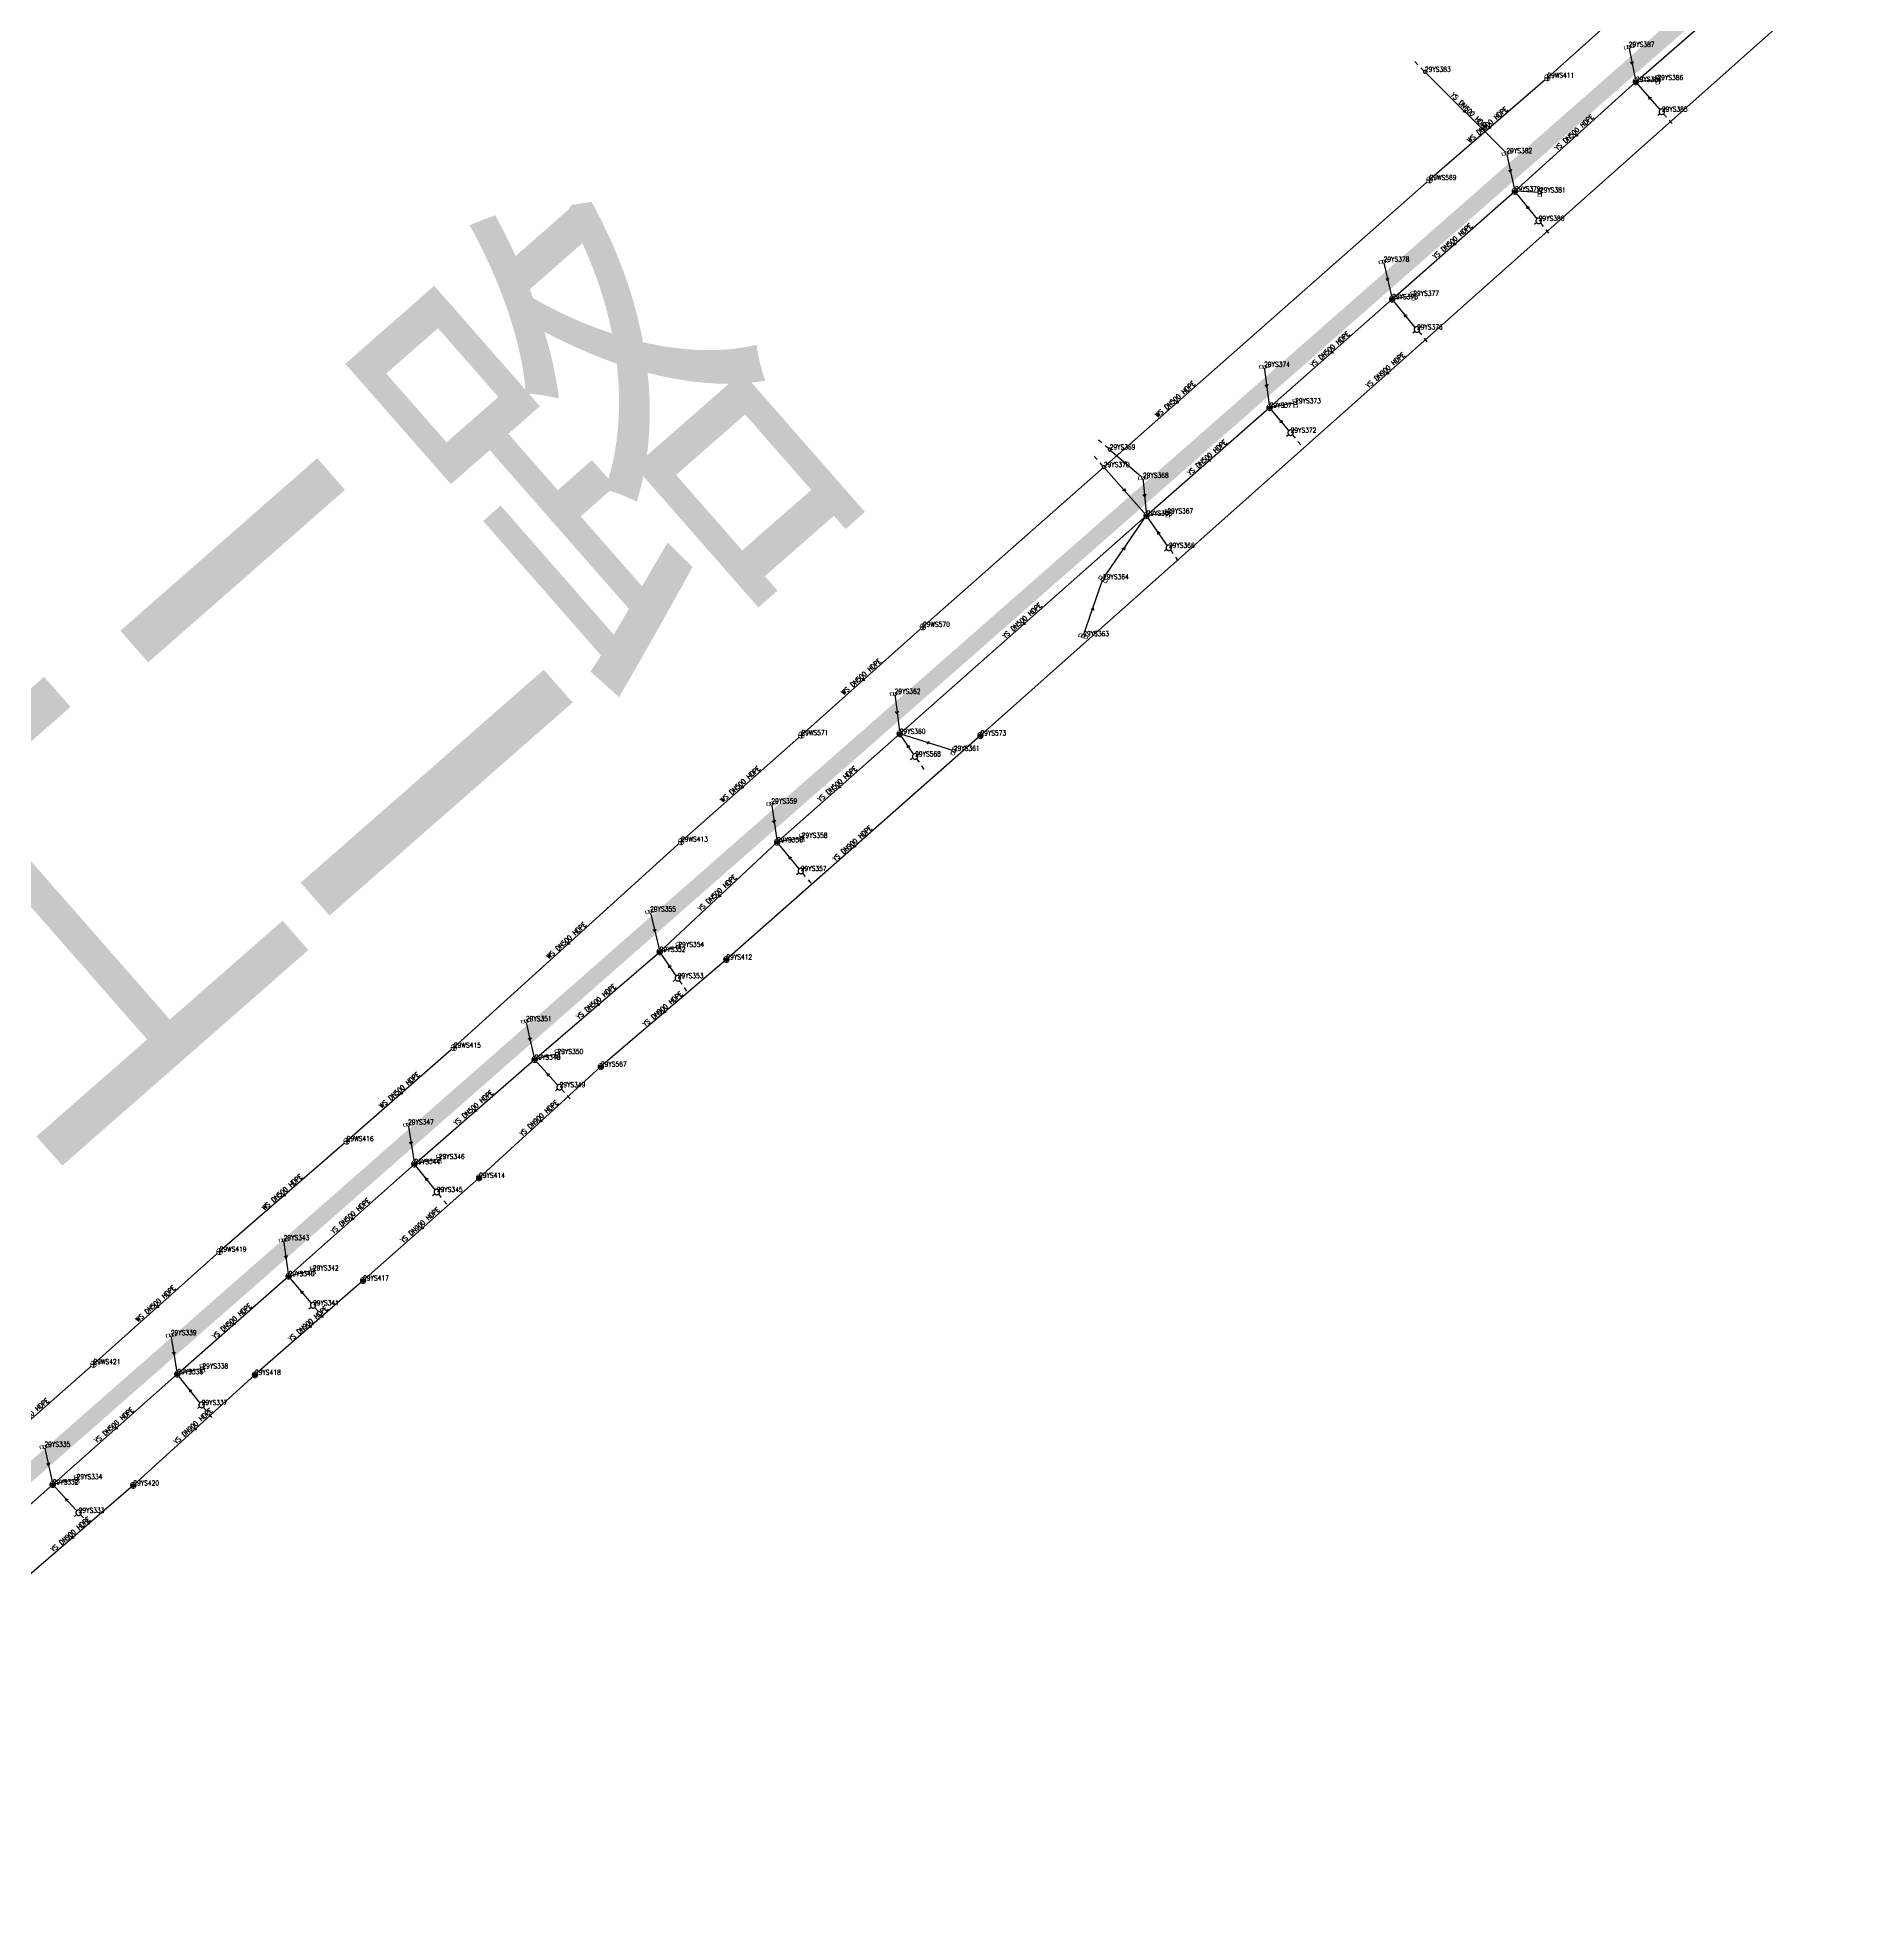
# Model space of a CAD drawing. Extents: x 78813 to 99477, y 2421021 to 2448125.
# Drawn here: x 82290.7 to 82625, y 2432646.7 to 2432992.8 of the extents above; entities that cross this region are included whole.
import ezdxf
from ezdxf.enums import TextEntityAlignment as Align

# ---------------------------------------------------------------- set-up
doc = ezdxf.new("R2010")
doc.units = 0
doc.set_wipeout_variables(frame=1)
doc.layers.get('0').update_dxf_attribs({"linetype": 'CONTINUOUS'})
for name, color, linetype in [('DX_WS', 16, 'CONTINUOUS'), ('DX_YS', 42, 'CONTINUOUS'), ('道路', 5, 'CONTINUOUS')]:
    doc.layers.add(name, color=color, linetype=linetype)
for name, color, linetype, true_color in [('WSLINE', 7, 'CONTINUOUS', 0x7f0000), ('YSANNEXE', 7, 'CONTINUOUS', 0xcc9900), ('YSLINE', 7, 'CONTINUOUS', 0xcc9900)]:
    doc.layers.add(name, color=color, linetype=linetype, true_color=true_color)
doc.layers.add('道路名称', color=7, linetype='CONTINUOUS', lineweight=0)
doc.styles.add('CcNameZT', font='txt.SHX', dxfattribs={"width": 0.8, "bigfont": 'HZTXT.SHX'})
doc.styles.get("Standard").update_dxf_attribs({"font": 'txt.shx', "bigfont": 'hztxt.shx'})
doc.styles.add('宋体0.7', font='', dxfattribs={"width": 0.7})
doc.styles.get('宋体0.7').set_extended_font_data('SimSun')

# ---------------------------------------------------------------- blocks, each defined once
blk = doc.blocks.new('PS污水井')
blk.add_lwpolyline([(1, 0), (1, 0.07), (0.99, 0.14), (0.98, 0.21), (0.96, 0.28), (0.94, 0.34), (0.91, 0.41), (0.88, 0.47), (0.85, 0.53), (0.81, 0.59), (0.77, 0.64), (0.72, 0.69), (0.67, 0.74), (0.62, 0.79), (0.56, 0.83), (0.5, 0.87), (0.44, 0.9), (0.37, 0.93), (0.31, 0.95), (0.24, 0.97), (0.17, 0.98), (0.1, 0.99), (0.03, 1), (-0.03, 1), (-0.1, 0.99), (-0.17, 0.98), (-0.24, 0.97), (-0.31, 0.95), (-0.37, 0.93), (-0.44, 0.9), (-0.5, 0.87), (-0.56, 0.83), (-0.62, 0.79), (-0.67, 0.74), (-0.72, 0.69), (-0.77, 0.64), (-0.81, 0.59), (-0.85, 0.53), (-0.88, 0.47), (-0.91, 0.41), (-0.94, 0.34), (-0.96, 0.28), (-0.98, 0.21), (-0.99, 0.14), (-1, 0.07), (-1, 0), (-1, -0.07), (-0.99, -0.14), (-0.98, -0.21), (-0.96, -0.28), (-0.94, -0.34), (-0.91, -0.41), (-0.88, -0.47), (-0.85, -0.53), (-0.81, -0.59), (-0.77, -0.64), (-0.72, -0.69), (-0.67, -0.74), (-0.62, -0.79), (-0.56, -0.83), (-0.5, -0.87), (-0.44, -0.9), (-0.37, -0.93), (-0.31, -0.95), (-0.24, -0.97), (-0.17, -0.98), (-0.1, -0.99), (-0.03, -1), (0.03, -1), (0.1, -0.99), (0.17, -0.98), (0.24, -0.97), (0.31, -0.95), (0.37, -0.93), (0.44, -0.9), (0.5, -0.87), (0.56, -0.83), (0.62, -0.79), (0.67, -0.74), (0.72, -0.69), (0.77, -0.64), (0.81, -0.59), (0.85, -0.53), (0.88, -0.47), (0.91, -0.41), (0.94, -0.34), (0.96, -0.28), (0.98, -0.21), (0.99, -0.14), (1, 0)], close=True)
blk.add_wipeout([(1, 0), (1, 0.07), (0.99, 0.14), (0.98, 0.21), (0.96, 0.28), (0.94, 0.34), (0.91, 0.41), (0.88, 0.47), (0.85, 0.53), (0.81, 0.59), (0.77, 0.64), (0.72, 0.69), (0.67, 0.74), (0.62, 0.79), (0.56, 0.83), (0.5, 0.87), (0.44, 0.9), (0.37, 0.93), (0.31, 0.95), (0.24, 0.97), (0.17, 0.98), (0.1, 0.99), (0.03, 1), (-0.03, 1), (-0.1, 0.99), (-0.17, 0.98), (-0.24, 0.97), (-0.31, 0.95), (-0.37, 0.93), (-0.44, 0.9), (-0.5, 0.87), (-0.56, 0.83), (-0.62, 0.79), (-0.67, 0.74), (-0.72, 0.69), (-0.77, 0.64), (-0.81, 0.59), (-0.85, 0.53), (-0.88, 0.47), (-0.91, 0.41), (-0.94, 0.34), (-0.96, 0.28), (-0.98, 0.21), (-0.99, 0.14), (-1, 0.07), (-1, 0), (-1, -0.07), (-0.99, -0.14), (-0.98, -0.21), (-0.96, -0.28), (-0.94, -0.34), (-0.91, -0.41), (-0.88, -0.47), (-0.85, -0.53), (-0.81, -0.59), (-0.77, -0.64), (-0.72, -0.69), (-0.67, -0.74), (-0.62, -0.79), (-0.56, -0.83), (-0.5, -0.87), (-0.44, -0.9), (-0.37, -0.93), (-0.31, -0.95), (-0.24, -0.97), (-0.17, -0.98), (-0.1, -0.99), (-0.03, -1), (0.03, -1), (0.1, -0.99), (0.17, -0.98), (0.24, -0.97), (0.31, -0.95), (0.37, -0.93), (0.44, -0.9), (0.5, -0.87), (0.56, -0.83), (0.62, -0.79), (0.67, -0.74), (0.72, -0.69), (0.77, -0.64), (0.81, -0.59), (0.85, -0.53), (0.88, -0.47), (0.91, -0.41), (0.94, -0.34), (0.96, -0.28), (0.98, -0.21), (0.99, -0.14)])
for p, q in [((-1, 0), (0, 0)), ((0, 1), (0, 0)), ((0, 0), (0, -1)), ((0, 0), (1, 0))]:
    blk.add_line(p, q)
blk = doc.blocks.new('LX')
for p, q in [((-0.866, 0.5), (0, 0)), ((0, 0), (-0.866, -0.5))]:
    blk.add_line(p, q)
blk = doc.blocks.new('PS雨水井')
blk.add_lwpolyline([(1, 0), (1, 0.07), (0.99, 0.14), (0.98, 0.21), (0.96, 0.28), (0.94, 0.34), (0.91, 0.41), (0.88, 0.47), (0.85, 0.53), (0.81, 0.59), (0.77, 0.64), (0.72, 0.69), (0.67, 0.74), (0.62, 0.79), (0.56, 0.83), (0.5, 0.87), (0.44, 0.9), (0.37, 0.93), (0.31, 0.95), (0.24, 0.97), (0.17, 0.98), (0.1, 0.99), (0.03, 1), (-0.03, 1), (-0.1, 0.99), (-0.17, 0.98), (-0.24, 0.97), (-0.31, 0.95), (-0.37, 0.93), (-0.44, 0.9), (-0.5, 0.87), (-0.56, 0.83), (-0.62, 0.79), (-0.67, 0.74), (-0.72, 0.69), (-0.77, 0.64), (-0.81, 0.59), (-0.85, 0.53), (-0.88, 0.47), (-0.91, 0.41), (-0.94, 0.34), (-0.96, 0.28), (-0.98, 0.21), (-0.99, 0.14), (-1, 0.07), (-1, 0), (-1, -0.07), (-0.99, -0.14), (-0.98, -0.21), (-0.96, -0.28), (-0.94, -0.34), (-0.91, -0.41), (-0.88, -0.47), (-0.85, -0.53), (-0.81, -0.59), (-0.77, -0.64), (-0.72, -0.69), (-0.67, -0.74), (-0.62, -0.79), (-0.56, -0.83), (-0.5, -0.87), (-0.44, -0.9), (-0.37, -0.93), (-0.31, -0.95), (-0.24, -0.97), (-0.17, -0.98), (-0.1, -0.99), (-0.03, -1), (0.03, -1), (0.1, -0.99), (0.17, -0.98), (0.24, -0.97), (0.31, -0.95), (0.37, -0.93), (0.44, -0.9), (0.5, -0.87), (0.56, -0.83), (0.62, -0.79), (0.67, -0.74), (0.72, -0.69), (0.77, -0.64), (0.81, -0.59), (0.85, -0.53), (0.88, -0.47), (0.91, -0.41), (0.94, -0.34), (0.96, -0.28), (0.98, -0.21), (0.99, -0.14), (1, 0)], close=True)
blk.add_wipeout([(1, 0), (1, 0.07), (0.99, 0.14), (0.98, 0.21), (0.96, 0.28), (0.94, 0.34), (0.91, 0.41), (0.88, 0.47), (0.85, 0.53), (0.81, 0.59), (0.77, 0.64), (0.72, 0.69), (0.67, 0.74), (0.62, 0.79), (0.56, 0.83), (0.5, 0.87), (0.44, 0.9), (0.37, 0.93), (0.31, 0.95), (0.24, 0.97), (0.17, 0.98), (0.1, 0.99), (0.03, 1), (-0.03, 1), (-0.1, 0.99), (-0.17, 0.98), (-0.24, 0.97), (-0.31, 0.95), (-0.37, 0.93), (-0.44, 0.9), (-0.5, 0.87), (-0.56, 0.83), (-0.62, 0.79), (-0.67, 0.74), (-0.72, 0.69), (-0.77, 0.64), (-0.81, 0.59), (-0.85, 0.53), (-0.88, 0.47), (-0.91, 0.41), (-0.94, 0.34), (-0.96, 0.28), (-0.98, 0.21), (-0.99, 0.14), (-1, 0.07), (-1, 0), (-1, -0.07), (-0.99, -0.14), (-0.98, -0.21), (-0.96, -0.28), (-0.94, -0.34), (-0.91, -0.41), (-0.88, -0.47), (-0.85, -0.53), (-0.81, -0.59), (-0.77, -0.64), (-0.72, -0.69), (-0.67, -0.74), (-0.62, -0.79), (-0.56, -0.83), (-0.5, -0.87), (-0.44, -0.9), (-0.37, -0.93), (-0.31, -0.95), (-0.24, -0.97), (-0.17, -0.98), (-0.1, -0.99), (-0.03, -1), (0.03, -1), (0.1, -0.99), (0.17, -0.98), (0.24, -0.97), (0.31, -0.95), (0.37, -0.93), (0.44, -0.9), (0.5, -0.87), (0.56, -0.83), (0.62, -0.79), (0.67, -0.74), (0.72, -0.69), (0.77, -0.64), (0.81, -0.59), (0.85, -0.53), (0.88, -0.47), (0.91, -0.41), (0.94, -0.34), (0.96, -0.28), (0.98, -0.21), (0.99, -0.14)])
for p, q in [((-1, 0), (0, 0)), ((-0.88, 0.48), (0, 0.47)), ((0, 1), (0, 0)), ((0, 0.47), (0.88, 0.47)), ((0, 0), (0, -1)), ((0, 0), (1, 0)), ((-0.88, -0.48), (0, -0.48)), ((0, -0.48), (0.88, -0.48))]:
    blk.add_line(p, q)
blk = doc.blocks.new('PS预留口')
blk.add_lwpolyline([(4.2, 0), (5.8, 0)])
blk.add_wipeout([(1, 0), (1, 0.07), (0.99, 0.14), (0.98, 0.21), (0.96, 0.28), (0.94, 0.34), (0.91, 0.41), (0.88, 0.47), (0.85, 0.53), (0.81, 0.59), (0.77, 0.64), (0.72, 0.69), (0.67, 0.74), (0.62, 0.79), (0.56, 0.83), (0.5, 0.87), (0.44, 0.9), (0.37, 0.93), (0.31, 0.95), (0.24, 0.97), (0.17, 0.98), (0.1, 0.99), (0.03, 1), (-0.03, 1), (-0.1, 0.99), (-0.17, 0.98), (-0.24, 0.97), (-0.31, 0.95), (-0.37, 0.93), (-0.44, 0.9), (-0.5, 0.87), (-0.56, 0.83), (-0.62, 0.79), (-0.67, 0.74), (-0.72, 0.69), (-0.77, 0.64), (-0.81, 0.59), (-0.85, 0.53), (-0.88, 0.47), (-0.91, 0.41), (-0.94, 0.34), (-0.96, 0.28), (-0.98, 0.21), (-0.99, 0.14), (-1, 0.07), (-1, 0), (-1, -0.07), (-0.99, -0.14), (-0.98, -0.21), (-0.96, -0.28), (-0.94, -0.34), (-0.91, -0.41), (-0.88, -0.47), (-0.85, -0.53), (-0.81, -0.59), (-0.77, -0.64), (-0.72, -0.69), (-0.67, -0.74), (-0.62, -0.79), (-0.56, -0.83), (-0.5, -0.87), (-0.44, -0.9), (-0.37, -0.93), (-0.31, -0.95), (-0.24, -0.97), (-0.17, -0.98), (-0.1, -0.99), (-0.03, -1), (0.03, -1), (0.1, -0.99), (0.17, -0.98), (0.24, -0.97), (0.31, -0.95), (0.37, -0.93), (0.44, -0.9), (0.5, -0.87), (0.56, -0.83), (0.62, -0.79), (0.67, -0.74), (0.72, -0.69), (0.77, -0.64), (0.81, -0.59), (0.85, -0.53), (0.88, -0.47), (0.91, -0.41), (0.94, -0.34), (0.96, -0.28), (0.98, -0.21), (0.99, -0.14)])
blk.add_line((1, 0), (2.6, 0))
blk.add_lwpolyline([(1, 0), (1, 0.07), (0.99, 0.14), (0.98, 0.21), (0.96, 0.28), (0.94, 0.34), (0.91, 0.41), (0.88, 0.47), (0.85, 0.53), (0.81, 0.59), (0.77, 0.64), (0.72, 0.69), (0.67, 0.74), (0.62, 0.79), (0.56, 0.83), (0.5, 0.87), (0.44, 0.9), (0.37, 0.93), (0.31, 0.95), (0.24, 0.97), (0.17, 0.98), (0.1, 0.99), (0.03, 1), (-0.03, 1), (-0.1, 0.99), (-0.17, 0.98), (-0.24, 0.97), (-0.31, 0.95), (-0.37, 0.93), (-0.44, 0.9), (-0.5, 0.87), (-0.56, 0.83), (-0.62, 0.79), (-0.67, 0.74), (-0.72, 0.69), (-0.77, 0.64), (-0.81, 0.59), (-0.85, 0.53), (-0.88, 0.47), (-0.91, 0.41), (-0.94, 0.34), (-0.96, 0.28), (-0.98, 0.21), (-0.99, 0.14), (-1, 0.07), (-1, 0), (-1, -0.07), (-0.99, -0.14), (-0.98, -0.21), (-0.96, -0.28), (-0.94, -0.34), (-0.91, -0.41), (-0.88, -0.47), (-0.85, -0.53), (-0.81, -0.59), (-0.77, -0.64), (-0.72, -0.69), (-0.67, -0.74), (-0.62, -0.79), (-0.56, -0.83), (-0.5, -0.87), (-0.44, -0.9), (-0.37, -0.93), (-0.31, -0.95), (-0.24, -0.97), (-0.17, -0.98), (-0.1, -0.99), (-0.03, -1), (0.03, -1), (0.1, -0.99), (0.17, -0.98), (0.24, -0.97), (0.31, -0.95), (0.37, -0.93), (0.44, -0.9), (0.5, -0.87), (0.56, -0.83), (0.62, -0.79), (0.67, -0.74), (0.72, -0.69), (0.77, -0.64), (0.81, -0.59), (0.85, -0.53), (0.88, -0.47), (0.91, -0.41), (0.94, -0.34), (0.96, -0.28), (0.98, -0.21), (0.99, -0.14), (1, 0)], close=True)
for points in [[(0, 1), (0, 2)], [(0, -2), (0, -1)]]:
    blk.add_lwpolyline(points)
blk = doc.blocks.new('PS雨篦')
blk.add_lwpolyline([(-1.5, 0.5), (0, 0.5), (1.5, 0.5), (1.5, -0.5), (0, -0.5), (-1.5, -0.5)], close=True)
blk.add_wipeout([(-1.5, 0.5), (0, 0.5), (1.5, 0.5), (1.5, -0.5), (0, -0.5), (-1.5, -0.5)])
for p, q in [((-0.51, -0.5), (-0.51, 0.5)), ((0.49, -0.5), (0.49, 0.5))]:
    blk.add_line(p, q)
blk = doc.blocks.new('PS非普查')
blk.add_lwpolyline([(3.7, 0), (5.3, 0)])
blk.add_wipeout([(0.5, 0), (0.5, 0.03), (0.5, 0.07), (0.49, 0.1), (0.48, 0.14), (0.47, 0.17), (0.46, 0.2), (0.44, 0.23), (0.42, 0.26), (0.4, 0.29), (0.38, 0.32), (0.36, 0.35), (0.33, 0.37), (0.31, 0.39), (0.28, 0.41), (0.25, 0.43), (0.22, 0.45), (0.19, 0.46), (0.15, 0.48), (0.12, 0.49), (0.09, 0.49), (0.05, 0.5), (0.02, 0.5), (-0.02, 0.5), (-0.05, 0.5), (-0.09, 0.49), (-0.12, 0.49), (-0.15, 0.48), (-0.19, 0.46), (-0.22, 0.45), (-0.25, 0.43), (-0.28, 0.41), (-0.31, 0.39), (-0.33, 0.37), (-0.36, 0.35), (-0.38, 0.32), (-0.4, 0.29), (-0.42, 0.26), (-0.44, 0.23), (-0.46, 0.2), (-0.47, 0.17), (-0.48, 0.14), (-0.49, 0.1), (-0.5, 0.07), (-0.5, 0.03), (-0.5, 0), (-0.5, -0.03), (-0.5, -0.07), (-0.49, -0.1), (-0.48, -0.14), (-0.47, -0.17), (-0.46, -0.2), (-0.44, -0.23), (-0.42, -0.26), (-0.4, -0.29), (-0.38, -0.32), (-0.36, -0.35), (-0.33, -0.37), (-0.31, -0.39), (-0.28, -0.41), (-0.25, -0.43), (-0.22, -0.45), (-0.19, -0.46), (-0.15, -0.48), (-0.12, -0.49), (-0.09, -0.49), (-0.05, -0.5), (-0.02, -0.5), (0.02, -0.5), (0.05, -0.5), (0.09, -0.49), (0.12, -0.49), (0.15, -0.48), (0.19, -0.46), (0.22, -0.45), (0.25, -0.43), (0.28, -0.41), (0.31, -0.39), (0.33, -0.37), (0.36, -0.35), (0.38, -0.32), (0.4, -0.29), (0.42, -0.26), (0.44, -0.23), (0.46, -0.2), (0.47, -0.17), (0.48, -0.14), (0.49, -0.1), (0.5, -0.07)])
blk.add_line((0.5, 0), (2.1, 0))
blk.add_lwpolyline([(0.5, 0), (0.5, 0.03), (0.5, 0.07), (0.49, 0.1), (0.48, 0.14), (0.47, 0.17), (0.46, 0.2), (0.44, 0.23), (0.42, 0.26), (0.4, 0.29), (0.38, 0.32), (0.36, 0.35), (0.33, 0.37), (0.31, 0.39), (0.28, 0.41), (0.25, 0.43), (0.22, 0.45), (0.19, 0.46), (0.15, 0.48), (0.12, 0.49), (0.09, 0.49), (0.05, 0.5), (0.02, 0.5), (-0.02, 0.5), (-0.05, 0.5), (-0.09, 0.49), (-0.12, 0.49), (-0.15, 0.48), (-0.19, 0.46), (-0.22, 0.45), (-0.25, 0.43), (-0.28, 0.41), (-0.31, 0.39), (-0.33, 0.37), (-0.36, 0.35), (-0.38, 0.32), (-0.4, 0.29), (-0.42, 0.26), (-0.44, 0.23), (-0.46, 0.2), (-0.47, 0.17), (-0.48, 0.14), (-0.49, 0.1), (-0.5, 0.07), (-0.5, 0.03), (-0.5, 0), (-0.5, -0.03), (-0.5, -0.07), (-0.49, -0.1), (-0.48, -0.14), (-0.47, -0.17), (-0.46, -0.2), (-0.44, -0.23), (-0.42, -0.26), (-0.4, -0.29), (-0.38, -0.32), (-0.36, -0.35), (-0.33, -0.37), (-0.31, -0.39), (-0.28, -0.41), (-0.25, -0.43), (-0.22, -0.45), (-0.19, -0.46), (-0.15, -0.48), (-0.12, -0.49), (-0.09, -0.49), (-0.05, -0.5), (-0.02, -0.5), (0.02, -0.5), (0.05, -0.5), (0.09, -0.49), (0.12, -0.49), (0.15, -0.48), (0.19, -0.46), (0.22, -0.45), (0.25, -0.43), (0.28, -0.41), (0.31, -0.39), (0.33, -0.37), (0.36, -0.35), (0.38, -0.32), (0.4, -0.29), (0.42, -0.26), (0.44, -0.23), (0.46, -0.2), (0.47, -0.17), (0.48, -0.14), (0.49, -0.1), (0.5, -0.07), (0.5, 0)], close=True)

msp = doc.modelspace()

# ---------------------------------------------------------------- linework, layer by layer
at = {"layer": 'WSLINE'}
for p, q in [((82591.05, 2433006.18), (82567.89, 2432985.43)), ((82567.89, 2432985.43), (82546.25, 2432966.65)), ((82546.25, 2432966.65), (82453.25, 2432884.58)), ((82453.25, 2432884.58), (82430.94, 2432864.7)), ((82430.94, 2432864.7), (82408.84, 2432845.14)), ((82408.84, 2432845.14), (82367.14, 2432807.31)), ((82367.14, 2432807.31), (82347.46, 2432790.15)), ((82347.46, 2432790.15), (82324.13, 2432769.85)), ((82324.13, 2432769.85), (82300.97, 2432749.17)), ((82300.97, 2432749.17), (82277.59, 2432728.6))]:
    msp.add_line(p, q, dxfattribs=at)
at = {"layer": 'YSLINE'}
for p, q in [((82584.13, 2432984.69), (82612.33, 2433009.2)), ((82582.82, 2432991.09), (82584.13, 2432984.69)), ((82545.4, 2432986.5), (82560.36, 2432971.57)), ((82588.08, 2432985.01), (82584.13, 2432984.69)), ((82588.9, 2432979.19), (82584.13, 2432984.69)), ((82560.36, 2432971.57), (82561.9, 2432964.56)), ((82566.29, 2432959.14), (82561.9, 2432964.56)), ((82566.51, 2432964.34), (82561.9, 2432964.56)), ((82537.82, 2432951.65), (82539.39, 2432944.75)), ((82516.9, 2432924.84), (82539.39, 2432944.75)), ((82543.26, 2432945.36), (82539.39, 2432944.75)), ((82543.94, 2432939.19), (82539.39, 2432944.75)), ((82515.89, 2432932.35), (82516.9, 2432924.84)), ((82521.58, 2432925.64), (82516.9, 2432924.84)), ((82494.3, 2432905.01), (82516.9, 2432924.84)), ((82520.75, 2432920.24), (82516.9, 2432924.84)), ((82487.52, 2432917.15), (82493.63, 2432911.96)), ((82486.45, 2432913.93), (82494.3, 2432905.01)), ((82493.63, 2432911.96), (82494.3, 2432905.01)), ((82486.3, 2432893.31), (82494.3, 2432905.01)), ((82498.13, 2432905.42), (82494.3, 2432905.01)), ((82498.4, 2432899.11), (82494.3, 2432905.01)), ((82482.68, 2432882.87), (82486.3, 2432893.31)), ((82448.07, 2432872.3), (82448.98, 2432864.94)), ((82458.92, 2432861.83), (82448.98, 2432864.94)), ((82451.81, 2432860.78), (82448.98, 2432864.94)), ((82425.43, 2432852.15), (82426.47, 2432845.02)), ((82431, 2432845.84), (82426.47, 2432845.02)), ((82430.82, 2432839.75), (82426.47, 2432845.02)), ((82403.17, 2432832.32), (82404.92, 2432824.9)), ((82381.95, 2432805.11), (82404.92, 2432824.9)), ((82408.35, 2432825.8), (82404.92, 2432824.9)), ((82408.23, 2432820.06), (82404.92, 2432824.9)), ((82417.16, 2432823.5), (82394.12, 2432803.82)), ((82380.35, 2432812.19), (82381.95, 2432805.11)), ((82386.15, 2432806.15), (82381.95, 2432805.11)), ((82386.54, 2432800.05), (82381.95, 2432805.11)), ((82394.12, 2432803.82), (82371.77, 2432783.4)), ((82358.72, 2432793.19), (82359.88, 2432785.94)), ((82364.37, 2432786.86), (82359.88, 2432785.94)), ((82336.8, 2432765.33), (82359.88, 2432785.94)), ((82371.77, 2432783.4), (82350.47, 2432764.55)), ((82364, 2432780.8), (82359.88, 2432785.94)), ((82335.87, 2432771.97), (82336.8, 2432765.33)), ((82341.25, 2432766.41), (82336.8, 2432765.33)), ((82316.36, 2432747.35), (82336.8, 2432765.33)), ((82350.47, 2432764.55), (82330.62, 2432747.22)), ((82341.29, 2432759.99), (82336.8, 2432765.33)), ((82315.16, 2432754.52), (82316.36, 2432747.35)), ((82330.62, 2432747.22), (82308.28, 2432726.93)), ((82320.96, 2432748.38), (82316.36, 2432747.35)), ((82320.82, 2432741.69), (82316.36, 2432747.35)), ((82291.97, 2432734.02), (82293.48, 2432727.09)), ((82297.87, 2432728.06), (82293.48, 2432727.09)), ((82270.42, 2432706.65), (82293.48, 2432727.09)), ((82308.28, 2432726.93), (82285.61, 2432707.4)), ((82298.24, 2432721.9), (82293.48, 2432727.09))]:
    msp.add_line(p, q, dxfattribs=at)

# ---------------------------------------------------------------- block references
at = {"layer": 'DX_WS', "yscale": 0.5, "zscale": 0.5}
for p, xscale, rotation in [((82557.07, 2432976.04), 0.5000000000164332, 221.1617089229225), ((82499.75, 2432925.61), 0.5000000000164332, 221.1617089229225), ((82442.1, 2432874.64), 0.500000000053506, 221.734666722504), ((82419.89, 2432854.92), 0.500000000053506, 221.734666722504), ((82387.99, 2432826.23), 0.4999999999172562, 222.3076245014291), ((82357.3, 2432798.73), 0.5000000000164332, 221.1617089229225), ((82335.8, 2432780), 0.5000000000164332, 221.1617089229225), ((82312.55, 2432759.51), 0.500000000053506, 221.734666722504)]:
    msp.add_blockref('LX', p, dxfattribs=dict(at, xscale=xscale, rotation=rotation))
at = {"layer": 'YSANNEXE', "yscale": 0.5, "zscale": 0.5}
for p, xscale, rotation in [((82583.48, 2432987.89), 0.5000000001858272, 281.8952352005208), ((82552.88, 2432979.04), 0.4999999999730048, 315.1267873251608), ((82573.02, 2432974.62), 0.500000000118058, 222.3988737828659), ((82561.13, 2432968.06), 0.5000000000587902, 282.4681929983981), ((82550.64, 2432954.65), 0.4999999999570637, 221.2529581733158), ((82538.6, 2432948.2), 0.4999999999320436, 283.0411507971408), ((82528.14, 2432934.79), 0.4999999999570637, 221.2529581733158), ((82516.39, 2432928.6), 0.4999999998684507, 277.8845306407641), ((82538.35, 2432930.96), 0.500000000053506, 221.734666722504), ((82490.58, 2432914.56), 0.4999999999088414, 319.7104496964721), ((82505.6, 2432914.93), 0.4999999999570637, 221.2529581733158), ((82490.38, 2432909.47), 0.4999999999667166, 311.1160827600074), ((82493.97, 2432908.48), 0.5000000000743151, 275.5926994566413), ((82490.3, 2432899.16), 0.499999999832394, 55.57690611497817), ((82484.49, 2432888.09), 0.5000000001403739, 71.04676660212496), ((82471.64, 2432884.98), 0.4999999999570637, 221.2529581733158), ((82448.53, 2432868.62), 0.5000000001652793, 277.3115728415076), ((82437.73, 2432854.98), 0.4999999999570637, 221.2529581733158), ((82425.95, 2432848.59), 0.5000000001427429, 278.4574884310501), ((82440.48, 2432844.07), 0.5000000000164332, 221.1617089229225), ((82415.69, 2432834.96), 0.4999999998706257, 222.9718315494199), ((82404.05, 2432828.61), 0.4999999999320436, 283.0411507971408), ((82393.44, 2432815.01), 0.5000000001252286, 220.6800003993416), ((82405.64, 2432813.66), 0.4999999998764285, 220.5887511085065), ((82381.15, 2432808.65), 0.5000000000587902, 282.4681929983981), ((82370.91, 2432795.53), 0.5000000001252286, 220.6800003993416), ((82382.94, 2432793.61), 0.4999999999172562, 222.3076245014291), ((82359.3, 2432789.57), 0.4999999997878543, 279.0304462330674), ((82348.34, 2432775.64), 0.4999999998815164, 221.8259159589806), ((82361.12, 2432773.97), 0.500000000053506, 221.734666722504), ((82336.33, 2432768.65), 0.4999999998684507, 277.8845306407641), ((82326.58, 2432756.34), 0.4999999999570637, 221.2529581733158), ((82315.76, 2432750.93), 0.5000000000774995, 279.6034040225983), ((82304.92, 2432737.22), 0.4999999999570637, 221.2529581733158), ((82292.72, 2432730.56), 0.5000000000587902, 282.4681929983981)]:
    msp.add_blockref('LX', p, dxfattribs=dict(at, xscale=xscale, rotation=rotation))

# ---------------------------------------------------------------- texts
at = {"layer": 'DX_WS', "style": 'CcNameZT', "width": 0.8}
for rotation, p in [(40.9485, (82556.9, 2432976.23, -1.35)), (41.4301, (82499.58, 2432925.8, -1.38)), (41.6933, (82441.93, 2432874.83, -1.47)), (41.5136, (82419.73, 2432855.11, -1.56)), (42.2087, (82387.82, 2432826.41, -1.62)), (41.1089, (82357.14, 2432798.92, -1.72)), (41.0181, (82335.63, 2432780.19, -1.64)), (41.7615, (82312.38, 2432759.7, -1.89)), (41.3334, (82289.11, 2432739.07, -1.81))]:
    msp.add_text(' WS DN500 HDPE', height=0.9, rotation=rotation, dxfattribs=at).set_placement(p, align=Align.CENTER)
at = {"layer": 'DX_YS', "style": 'CcNameZT', "width": 0.8}
for s, rotation, p in [(' YS DN600 HDPE', 315.0402, (82553.05, 2432979.21, 3.56)), (' YS DN500 HDPE', 42.1557, (82572.85, 2432974.81, 1.22)), (' YS DN500 HDPE', 41.3525, (82550.48, 2432954.84, 1.17)), (' YS DN500 HDPE', 41.509, (82527.98, 2432934.98, 1.04)), (' YS DN500 HDPE', 41.2824, (82505.44, 2432915.11, 0.83)), (' YS DN500 HDPE', 41.4755, (82471.48, 2432885.16, 1.06)), (' YS DN500 HDPE', 41.506, (82437.56, 2432855.17, 1.2)), (' YS DN900 HDPE', 41.4067, (82440.32, 2432844.25, 1.54)), (' YS DN500 HDPE', 43.033, (82415.52, 2432835.15, 1.01)), (' YS DN500 HDPE', 40.7561, (82393.27, 2432815.2, 1.12)), (' YS DN500 HDPE', 40.9616, (82370.75, 2432795.72, 0.8)), (' YS DN500 HDPE', 41.7721, (82348.17, 2432775.82, 0.49)), (' YS DN500 HDPE', 41.3392, (82326.41, 2432756.53, 0.72)), (' YS DN500 HDPE', 41.524, (82304.75, 2432737.41, 0.65))]:
    msp.add_text(s, height=0.9, rotation=rotation, dxfattribs=at).set_placement(p, align=Align.CENTER)

# ---------------------------------------------------------------- next in the draw order: block references
at = {"layer": 'DX_WS', "xscale": 0.5, "yscale": 0.5, "zscale": 0.5}
for p in [(82567.89, 2432985.43, -1.35), (82546.25, 2432966.65, -1.38), (82453.25, 2432884.58, -1.47), (82430.94, 2432864.7, -1.56), (82408.84, 2432845.14, -1.62), (82367.14, 2432807.31, -1.72), (82347.46, 2432790.15, -1.64), (82324.13, 2432769.85, -1.89), (82300.97, 2432749.17, -1.81)]:
    msp.add_blockref('PS污水井', p, dxfattribs=at)
at = {"layer": 'DX_YS', "yscale": 0.5, "zscale": 0.5}
for name, p, xscale, rotation in [('PS预留口', (82408.23, 2432820.06, 2.45), 0.5000000001658168, 304.3587225438138), ('PS雨篦', (82380.35, 2432812.19, 2.41), 0.4999999999828902, 192.7283303781843), ('PS雨篦', (82386.15, 2432806.15, 2.51), 0.5000000000522512, 103.9559118227235), ('PS预留口', (82386.54, 2432800.05, 2.37), 0.5000000001511117, 312.1580301383086), ('PS预留口', (82364, 2432780.8, 2.35), 0.5000000000784952, 308.7412791070379), ('PS雨篦', (82335.87, 2432771.97, 2.77), 0.5000000000224003, 187.9560691556091), ('PS雨篦', (82341.25, 2432766.41, 2.67), 0.500000000165393, 103.6483376328432), ('PS预留口', (82341.29, 2432759.99, 2.51), 0.5000000000786845, 310.0692033353448), ('PS雨篦', (82315.16, 2432754.52, 2.79), 0.4999999999813952, 189.5154806684763), ('PS雨篦', (82320.96, 2432748.38, 2.93), 0.4999999999660807, 102.6198538502186), ('PS预留口', (82320.82, 2432741.69, 2.39), 0.5000000001764596, 308.2536998128804), ('PS预留口', (82298.24, 2432721.9, 2.4), 0.4999999999106067, 312.571423417326)]:
    msp.add_blockref(name, p, dxfattribs=dict(at, xscale=xscale, rotation=rotation))
at = {"layer": 'DX_YS', "xscale": 0.5, "yscale": 0.5, "zscale": 0.5}
for p in [(82394.12, 2432803.82, 1.72), (82371.77, 2432783.4, 1.74), (82336.8, 2432765.33, 0.74), (82350.47, 2432764.55, 1.62), (82330.62, 2432747.22, 1.62)]:
    msp.add_blockref('PS雨水井', p, dxfattribs=at)

# ---------------------------------------------------------------- next in the draw order: linework, layer by layer
at = {"layer": 'YSLINE'}
for p, q in [((82612.89, 2432997.3), (82463.8, 2432864.63)), ((82561.9, 2432964.56), (82584.13, 2432984.69)), ((82539.39, 2432944.75), (82561.9, 2432964.56)), ((82448.98, 2432864.94), (82494.3, 2432905.01)), ((82463.8, 2432864.63), (82417.16, 2432823.5)), ((82426.47, 2432845.02), (82448.98, 2432864.94)), ((82404.92, 2432824.9), (82426.47, 2432845.02)), ((82359.88, 2432785.94), (82381.95, 2432805.11)), ((82293.48, 2432727.09), (82316.36, 2432747.35))]:
    msp.add_line(p, q, dxfattribs=at)

# ---------------------------------------------------------------- next in the draw order: block references
at = {"layer": 'YSANNEXE'}
for p, xscale, yscale, zscale, rotation in [((82406.58, 2432822.48), 0.5000000001079159, 0.5, 0.5, 124.3318415358589), ((82384.25, 2432802.58), 0.4999999999314776, 0.5, 0.5, 132.353250683177), ((82361.94, 2432783.37), 0.5000000001294027, 0.5, 0.5, 128.9155038915376), ((82339.03, 2432765.87), 0.500000000025041, 0.5, 0.5, 193.6597347649215), ((82339.05, 2432762.66), 0.5000000000899036, 0.5, 0.5, 130.061419485076), ((82340.55, 2432755.88), 0.5000000000164332, 0.5, 0.5, 221.1617089229225), ((82318.66, 2432747.87), 0.4999999999899271, 0.5, 0.5, 192.5138191625462), ((82318.59, 2432744.52), 0.5000000000000124, 0.5000000000000124, 0.5000000000000124, 128.3425461086518), ((82319.45, 2432737.08), 0.4999999999172562, 0.5, 0.5, 222.3076245014291), ((82295.86, 2432724.49), 0.4999999999314776, 0.5, 0.5, 132.353250683177), ((82296.94, 2432717.16), 0.4999999998764285, 0.5, 0.5, 220.5887511085065)]:
    msp.add_blockref('LX', p, dxfattribs=dict(at, xscale=xscale, yscale=yscale, zscale=zscale, rotation=rotation))

# ---------------------------------------------------------------- next in the draw order: texts
at = {"layer": 'DX_WS', "style": 'CcNameZT', "width": 0.8}
for s, p in [('29WS411', (82567.89, 2432985.43, -1.35)), ('29WS569', (82546.25, 2432966.65, -1.38)), ('29WS570', (82453.25, 2432884.58, -1.47)), ('29WS571', (82430.94, 2432864.7, -1.56)), ('29WS413', (82408.84, 2432845.14, -1.62)), ('29WS415', (82367.14, 2432807.31, -1.72)), ('29WS416', (82347.46, 2432790.15, -1.64)), ('29WS419', (82324.13, 2432769.85, -1.89)), ('29WS421', (82300.97, 2432749.17, -1.81))]:
    msp.add_text(s, height=0.9, dxfattribs=at).set_placement(p)
at = {"layer": 'DX_YS', "width": 0.8}
for s, p in [('29YS353', (82408.23, 2432820.06, 2.45)), ('29YS351', (82380.35, 2432812.19, 2.41)), ('29YS350', (82386.15, 2432806.15, 2.51)), ('29YS567', (82394.12, 2432803.82, 1.72)), ('29YS349', (82386.54, 2432800.05, 2.37)), ('29YS414', (82371.77, 2432783.4, 1.74)), ('29YS345', (82364, 2432780.8, 2.35)), ('29YS343', (82335.87, 2432771.97, 2.77)), ('29YS340', (82336.8, 2432765.33, 0.74)), ('29YS342', (82341.25, 2432766.41, 2.67)), ('29YS417', (82350.47, 2432764.55, 1.62)), ('29YS341', (82341.29, 2432759.99, 2.51)), ('29YS339', (82315.16, 2432754.52, 2.79)), ('29YS338', (82320.96, 2432748.38, 2.93)), ('29YS418', (82330.62, 2432747.22, 1.62)), ('29YS337', (82320.82, 2432741.69, 2.39)), ('29YS333', (82298.24, 2432721.9, 2.4))]:
    msp.add_text(s, height=0.9, dxfattribs=at).set_placement(p)
at = {"layer": 'DX_YS', "style": 'CcNameZT', "width": 0.8}
for rotation, p in [(40.499, (82405.48, 2432813.85, 1.75)), (42.4182, (82382.77, 2432793.79, 1.72)), (41.5094, (82360.95, 2432774.16, 1.74)), (41.1258, (82340.38, 2432756.07, 1.62)), (42.2423, (82319.28, 2432737.26, 1.62)), (40.7417, (82296.78, 2432717.35, 1.65))]:
    msp.add_text(' YS DN900 HDPE', height=0.9, rotation=rotation, dxfattribs=at).set_placement(p, align=Align.CENTER)

# ---------------------------------------------------------------- next in the draw order: block references
at = {"layer": 'DX_YS', "yscale": 0.5, "zscale": 0.5}
for name, p, xscale, rotation in [('PS雨篦', (82582.82, 2432991.09, 2.51), 0.5000000000026206, 191.6348968023128), ('PS非普查', (82545.4, 2432986.5, 3.56), 0.5000000000883383, 135.0402452033166), ('PS雨篦', (82588.08, 2432985.01, 2.53), 0.4999999999627485, 94.5941244861185), ('PS预留口', (82588.9, 2432979.19, 2.31), 0.5000000001539034, 310.8651947998299), ('PS雨篦', (82560.36, 2432971.57, 2.23), 0.5000000000354676, 192.3954068510115), ('PS雨篦', (82566.51, 2432964.34, 2.66), 0.4999999998170556, 87.29492889452919), ('PS预留口', (82566.29, 2432959.14, 2.32), 0.5000000001233912, 309.0256767014649), ('PS雨篦', (82537.82, 2432951.65, 2.34), 0.4999999999884866, 192.8265161484681), ('PS雨篦', (82543.26, 2432945.36, 2.24), 0.4999999998353988, 99.05684377788229), ('PS预留口', (82543.94, 2432939.19, 2.4), 0.4999999999665534, 309.3449678906528), ('PS雨篦', (82515.89, 2432932.35, 2.18), 0.4999999999879031, 187.6796377757324), ('PS雨篦', (82521.58, 2432925.64, 2.71), 0.499999999900753, 99.65660492685069), ('PS非普查', (82487.52, 2432917.15, 2.67), 0.5000000000760574, 139.686890017085), ('PS预留口', (82520.75, 2432920.24, 2.55), 0.5000000000366924, 309.9278671224261), ('PS雨篦', (82493.63, 2432911.96, 2.43), 0.5000000000112593, 185.5025276524709), ('PS雨篦', (82498.13, 2432905.42, 2.32), 0.5000000001378521, 96.10175532669105), ('PS预留口', (82498.4, 2432899.11, 2.21), 0.5000000000789907, 304.7481514113671), ('PS雨篦', (82486.3, 2432893.31, 2.33), 0.5000000000729999, 325.6189525687291), ('PS雨篦', (82482.68, 2432882.87, 2.66), 0.4999999999248657, 340.8733522740407), ('PS雨篦', (82448.07, 2432872.3, 2.32), 0.5000000000280727, 187.0253499703891), ('PS预留口', (82451.81, 2432860.78, 1.38), 0.4999999999105907, 304.1701267727825), ('PS雨篦', (82458.92, 2432861.83, 2.64), 0.4999999998860809, 72.59149798099763), ('PS雨篦', (82425.43, 2432852.15, 2.47), 0.5000000000267345, 188.2999321303946), ('PS雨篦', (82431, 2432845.84, 2.38), 0.4999999999643306, 100.2247763331201), ('PS预留口', (82430.82, 2432839.75, 2.36), 0.5000000001053952, 309.5737186210427), ('PS雨篦', (82403.17, 2432832.32, 2.39), 0.5000000000303089, 193.2551682943414), ('PS雨篦', (82408.35, 2432825.8, 2.34), 0.4999999999014749, 104.5895622222356), ('PS雨篦', (82358.72, 2432793.19, 2.58), 0.4999999999719045, 189.0912024670289), ('PS雨篦', (82364.37, 2432786.86, 2.49), 0.5000000001806907, 101.4911701173006), ('PS雨篦', (82291.97, 2432734.02, 2.8), 0.5000000000337381, 192.2503690297719), ('PS雨篦', (82297.87, 2432728.06, 2.8), 0.5000000001887046, 102.5094990174668)]:
    msp.add_blockref(name, p, dxfattribs=dict(at, xscale=xscale, rotation=rotation))
at = {"layer": 'DX_YS', "xscale": 0.5, "yscale": 0.5, "zscale": 0.5}
for p in [(82584.13, 2432984.69, 1.22), (82561.9, 2432964.56, 1.17), (82539.39, 2432944.75, 1.04), (82516.9, 2432924.84, 0.83), (82494.3, 2432905.01, 1.06), (82448.98, 2432864.94, 1.2), (82463.8, 2432864.63, 1.54), (82426.47, 2432845.02, 1.03), (82404.92, 2432824.9, 1.12), (82417.16, 2432823.5, 1.75), (82381.95, 2432805.11, 0.82), (82359.88, 2432785.94, 0.62), (82316.36, 2432747.35, 0.67), (82293.48, 2432727.09, 0.53), (82308.28, 2432726.93, 1.65)]:
    msp.add_blockref('PS雨水井', p, dxfattribs=at)

# ---------------------------------------------------------------- next in the draw order: block references
at = {"layer": 'DX_YS', "xscale": 0.4999999999366991, "yscale": 0.5, "zscale": 0.5, "rotation": 131.3550123286696}
msp.add_blockref('PS非普查', (82486.45, 2432913.93, 1.35), dxfattribs=at)
at = {"layer": 'YSANNEXE', "yscale": 0.5, "zscale": 0.5}
for p, xscale, rotation in [((82586.51, 2432981.94), 0.5000000000684955, 130.6343772826352), ((82564.09, 2432961.85), 0.5000000001294027, 128.9155038915376), ((82541.66, 2432941.97), 0.4999999999982234, 129.4884616988445), ((82519.24, 2432925.24), 0.4999999999905729, 189.6490301831726), ((82518.82, 2432922.54), 0.5000000000899036, 130.061419485076), ((82496.35, 2432902.06), 0.5000000001583924, 124.9047993261661), ((82450.4, 2432862.86), 0.5000000001079159, 124.3318415358589), ((82453.95, 2432863.39), 0.4999999999554697, 162.7200138354397), ((82428.74, 2432845.43), 0.5000000000255521, 190.2219879969981), ((82428.65, 2432842.39), 0.4999999999982234, 129.4884616988445), ((82384.05, 2432805.63), 0.4999999999692993, 194.2326925326172), ((82362.12, 2432786.4), 0.4999999999865045, 191.3679035668115), ((82295.67, 2432727.58), 0.4999999999899271, 192.5138191625462)]:
    msp.add_blockref('LX', p, dxfattribs=dict(at, xscale=xscale, rotation=rotation))

# ---------------------------------------------------------------- next in the draw order: texts
at = {"layer": 'DX_YS', "width": 0.8}
for s, p in [('29YS387', (82582.82, 2432991.09, 2.51)), ('29YS383', (82545.4, 2432986.5, 3.56)), ('29YS384', (82584.13, 2432984.69, 1.22)), ('29YS386', (82588.08, 2432985.01, 2.53)), ('29YS385', (82588.9, 2432979.19, 2.31)), ('29YS382', (82560.36, 2432971.57, 2.23)), ('29YS379', (82561.9, 2432964.56, 1.17)), ('29YS381', (82566.51, 2432964.34, 2.66)), ('29YS380', (82566.29, 2432959.14, 2.32)), ('29YS378', (82537.82, 2432951.65, 2.34)), ('29YS377', (82543.26, 2432945.36, 2.24)), ('29YS375', (82539.39, 2432944.75, 1.04)), ('29YS376', (82543.94, 2432939.19, 2.4)), ('29YS374', (82515.89, 2432932.35, 2.18)), ('29YS371', (82516.9, 2432924.84, 0.83)), ('29YS373', (82521.58, 2432925.64, 2.71)), ('29YS372', (82520.75, 2432920.24, 2.55)), ('29YS368', (82493.63, 2432911.96, 2.43)), ('29YS365', (82494.3, 2432905.01, 1.06)), ('29YS367', (82498.13, 2432905.42, 2.32)), ('29YS366', (82498.4, 2432899.11, 2.21)), ('29YS364', (82486.3, 2432893.31, 2.33)), ('29YS363', (82482.68, 2432882.87, 2.66)), ('29YS362', (82448.07, 2432872.3, 2.32)), ('29YS360', (82448.98, 2432864.94, 1.2)), ('29YS573', (82463.8, 2432864.63, 1.54)), ('29YS568', (82451.81, 2432860.78, 1.38)), ('29YS361', (82458.92, 2432861.83, 2.64)), ('29YS359', (82425.43, 2432852.15, 2.47)), ('29YS356', (82426.47, 2432845.02, 1.03)), ('29YS358', (82431, 2432845.84, 2.38)), ('29YS357', (82430.82, 2432839.75, 2.36)), ('29YS355', (82403.17, 2432832.32, 2.39)), ('29YS352', (82404.92, 2432824.9, 1.12)), ('29YS354', (82408.35, 2432825.8, 2.34)), ('29YS412', (82417.16, 2432823.5, 1.75)), ('29YS348', (82381.95, 2432805.11, 0.82)), ('29YS347', (82358.72, 2432793.19, 2.58)), ('29YS344', (82359.88, 2432785.94, 0.62)), ('29YS346', (82364.37, 2432786.86, 2.49)), ('29YS336', (82316.36, 2432747.35, 0.67)), ('29YS335', (82291.97, 2432734.02, 2.8)), ('29YS332', (82293.48, 2432727.09, 0.53)), ('29YS334', (82297.87, 2432728.06, 2.8)), ('29YS420', (82308.28, 2432726.93, 1.65))]:
    msp.add_text(s, height=0.9, dxfattribs=at).set_placement(p)
at = {"layer": 'DX_YS', "style": 'CcNameZT', "width": 0.8}
msp.add_text(' YS DN900 HDPE', height=0.9, rotation=41.6649, dxfattribs=at).set_placement((82538.18, 2432931.15, 1.8), align=Align.CENTER)
at = {"layer": '道路名称', "style": '宋体0.7', "width": 0.7}
msp.add_text('海工二路', height=70, rotation=41.237, dxfattribs=at).set_placement((82219.1, 2432765.82), align=Align.MIDDLE_LEFT)
msp.add_text('海工二路', height=70, rotation=41.237, dxfattribs=at).set_placement((82219.1, 2432765.82), align=Align.MIDDLE_LEFT)

# ---------------------------------------------------------------- next in the draw order: linework, layer by layer
at = {"layer": '道路', "const_width": 3, "flags": 128}
msp.add_lwpolyline([(81262.38, 2431827.55), (82623.47, 2433022.72)], dxfattribs=at)

# ---------------------------------------------------------------- next in the draw order: texts
at = {"layer": 'DX_YS', "width": 0.8}
for s, p in [('29YS370', (82486.45, 2432913.93, 1.35)), ('29YS369', (82487.52, 2432917.15, 2.67))]:
    msp.add_text(s, height=0.9, dxfattribs=at).set_placement(p)

doc.saveas('drawing.dxf')
